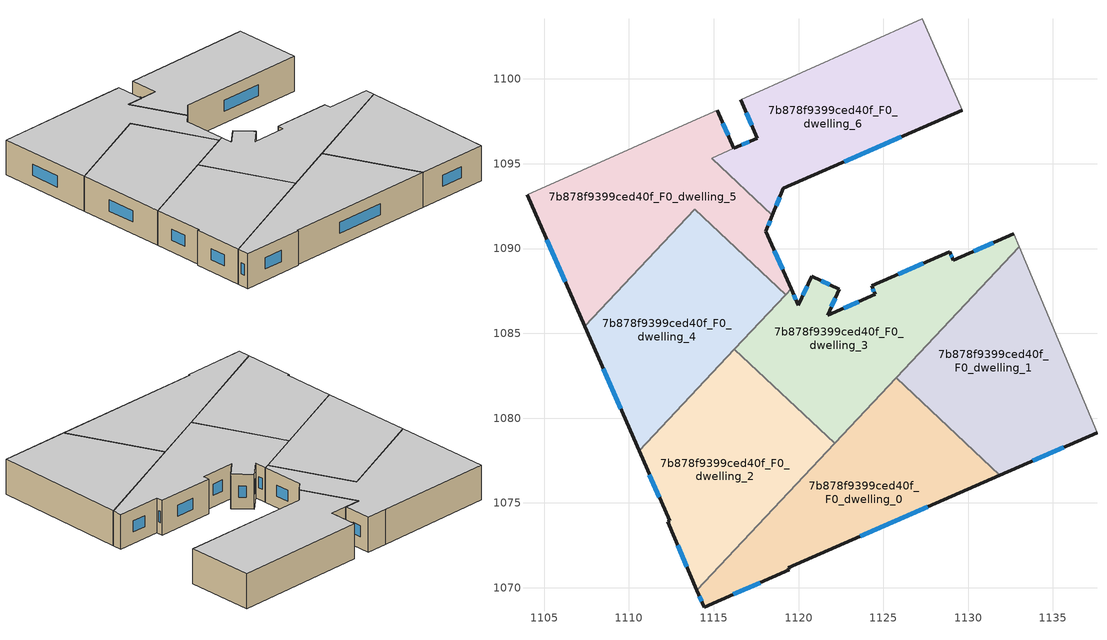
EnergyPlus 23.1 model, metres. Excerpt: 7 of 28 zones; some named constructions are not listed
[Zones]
7b878f9399ced40f_F0_dwelling_0
 floor ground (EU_floor_Construction): 1131.86,1076.64 1119.39,1071.19 1119.45,1071.05 1114.43,1068.86 1114.01,1069.85 1125.76,1082.37 z0
 wall outside (EU_wall_Construction): 1114.01,1069.85 1114.43,1068.86 1119.45,1071.05 1119.39,1071.19 1131.86,1076.64 z0:3
 wall to 7b878f9399ced40f_F0_dwelling_1 (EU_wall_Construction): 1131.86,1076.64 1125.76,1082.37 z0:3
 wall to 7b878f9399ced40f_F0_dwelling_2 (EU_wall_Construction): 1122.14,1078.5 1114.01,1069.85 z0:3
 wall to 7b878f9399ced40f_F0_dwelling_3 (EU_wall_Construction): 1125.76,1082.37 1122.14,1078.5 z0:3
 window (EU_Window_Construction): 1116.14,1069.61 1117.74,1070.31 / 1114.15,1069.51 1114.29,1069.2 / 1123.63,1073.04 1127.62,1074.78 z1.02:1.98
 ceiling to 7b878f9399ced40f_F1_dwelling_0 (EU_floor_Construction): 1131.86,1076.64 1125.76,1082.37 1114.01,1069.85 1114.43,1068.86 1119.45,1071.05 1119.39,1071.19 z3
7b878f9399ced40f_F0_dwelling_1
 floor ground (EU_floor_Construction): 1133.01,1090.09 1137.59,1079.14 1131.86,1076.64 1125.76,1082.37 z0
 wall outside (EU_wall_Construction): 1131.86,1076.64 1137.59,1079.14 z0:3
 wall adiabatic (EU_wall_Construction): 1137.59,1079.14 1133.01,1090.09 z0:3
 wall to 7b878f9399ced40f_F0_dwelling_3 (EU_wall_Construction): 1133.01,1090.09 1125.76,1082.37 z0:3
 window (EU_Window_Construction): 1133.81,1077.49 1135.65,1078.29 z1.02:1.98
 ceiling to 7b878f9399ced40f_F1_dwelling_1 (EU_floor_Construction): 1137.59,1079.14 1133.01,1090.09 1125.76,1082.37 1131.86,1076.64 z3
7b878f9399ced40f_F0_dwelling_2
 floor ground (EU_floor_Construction): 1122.14,1078.5 1114.01,1069.85 1112.27,1073.89 1112.4,1073.94 1110.59,1078.06 1116.22,1084.06 z0
 wall outside (EU_wall_Construction): 1110.59,1078.06 1112.4,1073.94 1112.27,1073.89 1114.01,1069.85 z0:3
 wall to 7b878f9399ced40f_F0_dwelling_3 (EU_wall_Construction): 1122.14,1078.5 1116.22,1084.06 z0:3
 wall to 7b878f9399ced40f_F0_dwelling_4 (EU_wall_Construction): 1116.22,1084.06 1110.59,1078.06 z0:3
 window (EU_Window_Construction): 1111.21,1076.66 1111.78,1075.34 / 1112.86,1072.52 1113.42,1071.22 z1.02:1.98
 ceiling to 7b878f9399ced40f_F1_dwelling_2 (EU_floor_Construction): 1114.01,1069.85 1122.14,1078.5 1116.22,1084.06 1110.59,1078.06 1112.4,1073.94 1112.27,1073.89 z3
7b878f9399ced40f_F0_dwelling_3
 floor ground (EU_floor_Construction): 1132.69,1090.86 1133.01,1090.09 1122.14,1078.5 1116.22,1084.06 1119.56,1087.62 1119.99,1086.64 1120.78,1088.37 1122.39,1087.59 1121.71,1086.05 1124.52,1087.29 1124.31,1087.8 1128.91,1089.81 1129.13,1089.3 z0
 wall outside (EU_wall_Construction): 1132.69,1090.86 1129.13,1089.3 1128.91,1089.81 1124.31,1087.8 1124.52,1087.29 1121.71,1086.05 1122.39,1087.59 1120.78,1088.37 1119.99,1086.64 1119.56,1087.62 z0:3
 wall adiabatic (EU_wall_Construction): 1133.01,1090.09 1132.69,1090.86 z0:3
 wall to 7b878f9399ced40f_F0_dwelling_5 (EU_wall_Construction): 1119.56,1087.62 1119.25,1087.28 z0:3
 wall to 7b878f9399ced40f_F0_dwelling_4 (EU_wall_Construction): 1119.25,1087.28 1116.22,1084.06 z0:3
 window (EU_Window_Construction): 1119.84,1086.97 1119.71,1087.28 / 1120.51,1087.78 1120.26,1087.23 / 1121.84,1087.86 1121.33,1088.11 / 1121.94,1086.57 1122.16,1087.07 / 1123.56,1086.87 1122.66,1086.47 / 1124.38,1087.63 1124.44,1087.46 / 1127.34,1089.13 1125.87,1088.49 / 1129.06,1089.47 1128.99,1089.64 / 1131.48,1090.33 1130.34,1089.83 z1.02:1.98
 ceiling to 7b878f9399ced40f_F1_dwelling_3 (EU_floor_Construction): 1122.14,1078.5 1133.01,1090.09 1132.69,1090.86 1129.13,1089.3 1128.91,1089.81 1124.31,1087.8 1124.52,1087.29 1121.71,1086.05 1122.39,1087.59 1120.78,1088.37 1119.99,1086.64 1119.56,1087.62 1116.22,1084.06 z3
7b878f9399ced40f_F0_dwelling_4
 floor ground (EU_floor_Construction): 1119.25,1087.28 1110.59,1078.06 1107.39,1085.4 1113.88,1092.32 z0
 wall outside (EU_wall_Construction): 1107.39,1085.4 1110.59,1078.06 z0:3
 wall to 7b878f9399ced40f_F0_dwelling_5 (EU_wall_Construction): 1119.25,1087.28 1113.88,1092.32 1107.39,1085.4 z0:3
 window (EU_Window_Construction): 1108.48,1082.91 1109.5,1080.56 z1.02:1.98
 ceiling to 7b878f9399ced40f_F1_dwelling_4 (EU_floor_Construction): 1110.59,1078.06 1119.25,1087.28 1113.88,1092.32 1107.39,1085.4 z3
7b878f9399ced40f_F0_dwelling_5
 floor ground (EU_floor_Construction): 1116.18,1095.9 1114.87,1095.33 1118.45,1091.97 1118.07,1091.03 1119.56,1087.62 1119.25,1087.28 1113.88,1092.32 1107.39,1085.4 1103.99,1093.17 1113.45,1097.38 1115.2,1098.16 z0
 wall outside (EU_wall_Construction): 1103.99,1093.17 1107.39,1085.4 / 1116.18,1095.9 1115.2,1098.16 / 1119.56,1087.62 1118.07,1091.03 1118.45,1091.97 z0:3
 wall adiabatic (EU_wall_Construction): 1115.2,1098.16 1113.45,1097.38 1103.99,1093.17 z0:3
 wall to 7b878f9399ced40f_F0_dwelling_6 (EU_wall_Construction): 1118.45,1091.97 1114.87,1095.33 1116.18,1095.9 z0:3
 window (EU_Window_Construction): 1105.14,1090.53 1106.23,1088.05 / 1115.84,1096.67 1115.53,1097.39 / 1118.2,1091.35 1118.32,1091.65 / 1119.05,1088.78 1118.58,1089.87 z1.02:1.98
 ceiling to 7b878f9399ced40f_F1_dwelling_5 (EU_floor_Construction): 1119.25,1087.28 1119.56,1087.62 1118.07,1091.03 1118.45,1091.97 1114.87,1095.33 1116.18,1095.9 1115.2,1098.16 1113.45,1097.38 1103.99,1093.17 1107.39,1085.4 1113.88,1092.32 z3
7b878f9399ced40f_F0_dwelling_6
 floor ground (EU_floor_Construction): 1127.28,1103.53 1129.64,1098.17 1119.1,1093.56 1118.45,1091.97 1114.87,1095.33 1117.57,1096.51 1116.58,1098.77 z0
 wall outside (EU_wall_Construction): 1116.58,1098.77 1117.57,1096.51 1116.18,1095.9 / 1118.45,1091.97 1119.1,1093.56 1129.64,1098.17 z0:3
 wall adiabatic (EU_wall_Construction): 1129.64,1098.17 1127.28,1103.53 1116.58,1098.77 z0:3
 window (EU_Window_Construction): 1117.1,1096.3 1116.65,1096.11 / 1116.91,1098 1117.23,1097.28 / 1122.68,1095.13 1126.05,1096.6 / 1118.67,1092.51 1118.88,1093.02 z1.02:1.98
 ceiling to 7b878f9399ced40f_F1_dwelling_6 (EU_floor_Construction): 1129.64,1098.17 1127.28,1103.53 1116.58,1098.77 1117.57,1096.51 1114.87,1095.33 1118.45,1091.97 1119.1,1093.56 z3
[HVACTEMPLATE:THERMOSTAT] Constant Heating Setpoint=20; Constant Cooling Setpoint=50
EU_HeatOnly_7b878f9399ced40f_F0_dwelling_0; EU_HeatOnly_7b878f9399ced40f_F0_dwelling_1; EU_HeatOnly_7b878f9399ced40f_F0_dwelling_2; EU_HeatOnly_7b878f9399ced40f_F0_dwelling_3; EU_HeatOnly_7b878f9399ced40f_F0_dwelling_4; EU_HeatOnly_7b878f9399ced40f_F0_dwelling_5; EU_HeatOnly_7b878f9399ced40f_F0_dwelling_6; EU_HeatOnly_7b878f9399ced40f_F1_dwelling_0; EU_HeatOnly_7b878f9399ced40f_F1_dwelling_1; EU_HeatOnly_7b878f9399ced40f_F1_dwelling_2; EU_HeatOnly_7b878f9399ced40f_F1_dwelling_3; EU_HeatOnly_7b878f9399ced40f_F1_dwelling_4; EU_HeatOnly_7b878f9399ced40f_F1_dwelling_5; EU_HeatOnly_7b878f9399ced40f_F1_dwelling_6; EU_HeatOnly_7b878f9399ced40f_F2_dwelling_0; EU_HeatOnly_7b878f9399ced40f_F2_dwelling_1; EU_HeatOnly_7b878f9399ced40f_F2_dwelling_2; EU_HeatOnly_7b878f9399ced40f_F2_dwelling_3; EU_HeatOnly_7b878f9399ced40f_F2_dwelling_4; EU_HeatOnly_7b878f9399ced40f_F2_dwelling_5; EU_HeatOnly_7b878f9399ced40f_F2_dwelling_6; EU_HeatOnly_7b878f9399ced40f_F3_dwelling_0; EU_HeatOnly_7b878f9399ced40f_F3_dwelling_1; EU_HeatOnly_7b878f9399ced40f_F3_dwelling_2; EU_HeatOnly_7b878f9399ced40f_F3_dwelling_3; EU_HeatOnly_7b878f9399ced40f_F3_dwelling_4; EU_HeatOnly_7b878f9399ced40f_F3_dwelling_5; EU_HeatOnly_7b878f9399ced40f_F3_dwelling_6
[SCHEDULE:CONSTANT]
Name | Hourly Value
EU_AlwaysOn | 1
EU_CoolingOff | 0
[SCHEDULE:FILE] Column Number=1; Rows to Skip at Top=0; Number of Hours of Data=8760; Column Separator=Comma; Interpolate to Timestep=No; Minutes per Item=60; Adjust Schedule for Daylight Savings=Yes
Name | File
EU_Step8_GainSchedule_7b878f9399ced40f_F1_dwelling_4_f000 | ../../schedules/7b878f9399ced40f/7b878f9399ced40f_F1_dwelling_4_f000_gain.csv
EU_Step8_GainSchedule_7b878f9399ced40f_F1_dwelling_5_f000 | ../../schedules/7b878f9399ced40f/7b878f9399ced40f_F1_dwelling_5_f000_gain.csv
EU_Step8_GainSchedule_7b878f9399ced40f_F1_dwelling_6_f000 | ../../schedules/7b878f9399ced40f/7b878f9399ced40f_F1_dwelling_6_f000_gain.csv
EU_Step8_GainSchedule_7b878f9399ced40f_F2_dwelling_0_f000 | ../../schedules/7b878f9399ced40f/7b878f9399ced40f_F2_dwelling_0_f000_gain.csv
EU_Step8_GainSchedule_7b878f9399ced40f_F2_dwelling_1_f000 | ../../schedules/7b878f9399ced40f/7b878f9399ced40f_F2_dwelling_1_f000_gain.csv
EU_Step8_GainSchedule_7b878f9399ced40f_F2_dwelling_2_f000 | ../../schedules/7b878f9399ced40f/7b878f9399ced40f_F2_dwelling_2_f000_gain.csv
EU_Step8_GainSchedule_7b878f9399ced40f_F2_dwelling_3_f000 | ../../schedules/7b878f9399ced40f/7b878f9399ced40f_F2_dwelling_3_f000_gain.csv
EU_Step8_GainSchedule_7b878f9399ced40f_F2_dwelling_4_f000 | ../../schedules/7b878f9399ced40f/7b878f9399ced40f_F2_dwelling_4_f000_gain.csv
EU_Step8_GainSchedule_7b878f9399ced40f_F2_dwelling_5_f000 | ../../schedules/7b878f9399ced40f/7b878f9399ced40f_F2_dwelling_5_f000_gain.csv
EU_Step8_GainSchedule_7b878f9399ced40f_F2_dwelling_6_f000 | ../../schedules/7b878f9399ced40f/7b878f9399ced40f_F2_dwelling_6_f000_gain.csv
EU_Step8_GainSchedule_7b878f9399ced40f_F3_dwelling_0_f000 | ../../schedules/7b878f9399ced40f/7b878f9399ced40f_F3_dwelling_0_f000_gain.csv
EU_Step8_GainSchedule_7b878f9399ced40f_F3_dwelling_1_f000 | ../../schedules/7b878f9399ced40f/7b878f9399ced40f_F3_dwelling_1_f000_gain.csv
EU_Step8_GainSchedule_7b878f9399ced40f_F3_dwelling_2_f000 | ../../schedules/7b878f9399ced40f/7b878f9399ced40f_F3_dwelling_2_f000_gain.csv
EU_Step8_GainSchedule_7b878f9399ced40f_F3_dwelling_3_f000 | ../../schedules/7b878f9399ced40f/7b878f9399ced40f_F3_dwelling_3_f000_gain.csv
EU_Step8_GainSchedule_7b878f9399ced40f_F3_dwelling_4_f000 | ../../schedules/7b878f9399ced40f/7b878f9399ced40f_F3_dwelling_4_f000_gain.csv
EU_Step8_GainSchedule_7b878f9399ced40f_F3_dwelling_5_f000 | ../../schedules/7b878f9399ced40f/7b878f9399ced40f_F3_dwelling_5_f000_gain.csv
EU_Step8_GainSchedule_7b878f9399ced40f_F3_dwelling_6_f000 | ../../schedules/7b878f9399ced40f/7b878f9399ced40f_F3_dwelling_6_f000_gain.csv
